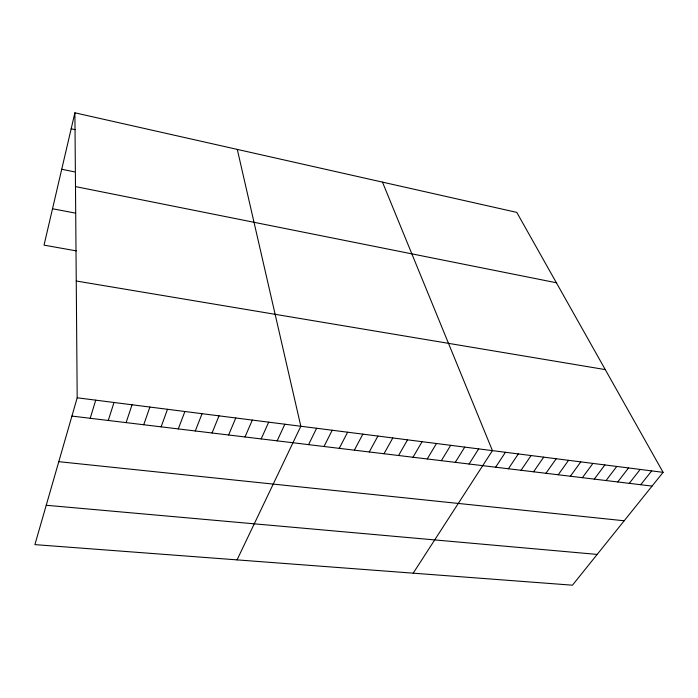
<?xml version="1.0" encoding="UTF-8"?>
<svg xmlns="http://www.w3.org/2000/svg" width="698" height="698" viewBox="0 0 698 698"><rect width="100%" height="100%" fill="white"/><g stroke="black" fill="none" stroke-linecap="round" stroke-linejoin="round"><path stroke-width="1.05" d="M74.895 112.806L77.19 397.799L34.9 544.623L572.447 585.194L663.1 472.345L516.773 212.393L74.895 112.806L44.035 245.138L76.265 250.87M90.217 418.285L95.713 400.155M108.269 420.466L114.001 402.484M126.102 422.613L132.053 404.779M143.718 424.742L149.887 407.047M161.116 426.844L167.494 409.29M178.295 428.912L184.883 411.506M195.274 430.963L202.054 413.687M212.044 432.987L219.024 415.842M228.612 434.985L235.784 417.98M244.989 436.965L252.336 420.083M261.165 438.92L268.695 422.168M277.15 440.848L284.854 424.218M237.05 559.883L300.829 426.251L237.285 149.407M308.568 444.643L316.613 428.258M324.003 446.502L332.204 430.247M339.263 448.343L347.621 432.21M354.348 450.166L362.855 434.147M369.259 451.964L377.915 436.058M383.996 453.744L392.808 437.951M398.575 455.506L407.527 439.827M412.989 457.242L422.072 441.677M427.246 458.961L436.459 443.509M441.345 460.663L450.69 445.324M455.279 462.346L464.755 447.113M469.073 464.013L478.671 448.884M413.19 573.171L492.43 450.629L382.469 182.117M495.624 467.215L505.448 452.287M508.397 468.759L518.335 453.927M521.04 470.286L531.091 455.55M533.56 471.796L543.707 457.155M545.949 473.288L556.201 458.743M558.217 474.771L568.565 460.314M570.362 476.237L580.797 461.875M582.376 477.685L592.916 463.411M594.277 479.125L604.904 464.938M606.065 480.547L616.779 466.447M617.73 481.952L628.532 467.948M629.282 483.348L640.171 469.422M640.72 484.726L651.688 470.888M46.234 505.265L597.174 554.413M58.789 461.675L624.195 520.778M71.929 416.078L652.054 486.096M77.19 397.799L663.1 472.345M76.248 281.006L605.262 369.6M52.516 208.754L75.253 213.091M75.489 186.593L556.385 282.76M61.729 169.248L74.477 171.865M71.17 128.781L75.183 129.662"/></g></svg>
